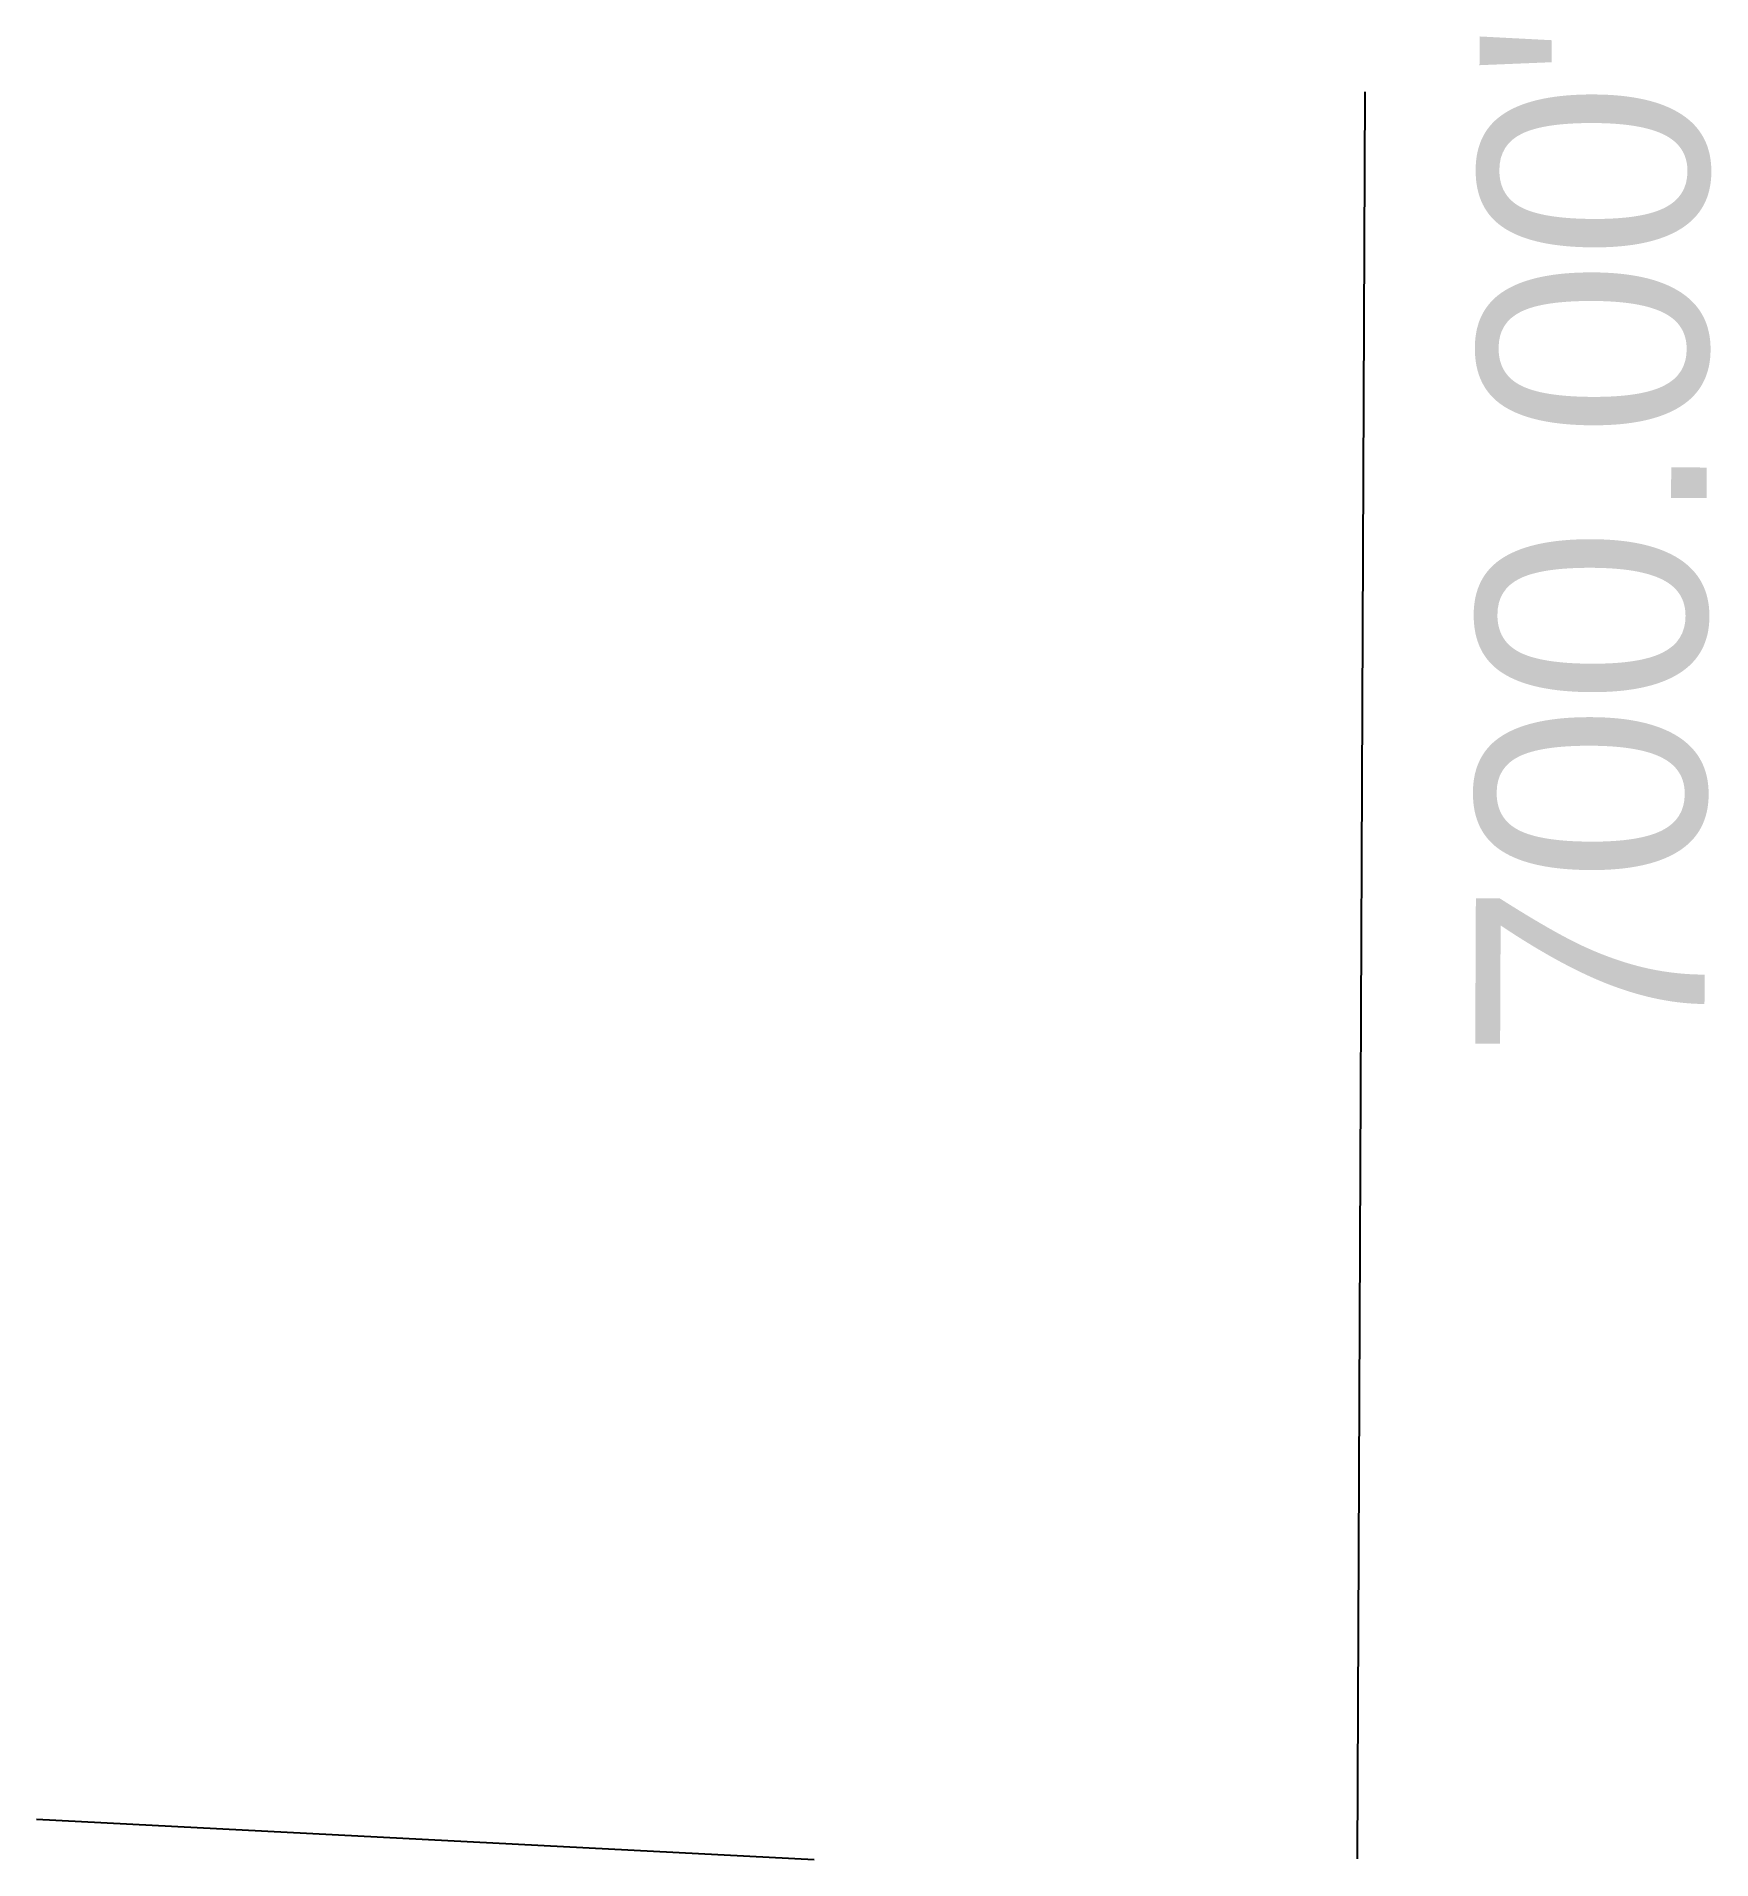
# Model space of a CAD drawing. Extents: x 0 to 56, y 20 to 80.9.
import ezdxf
from ezdxf.enums import TextEntityAlignment as Align

# ---------------------------------------------------------------- set-up
doc = ezdxf.new("R2010")
doc.units = 0
doc.header["$MEASUREMENT"] = 0
doc.layers.add('PLAT-LINE', color=7, linetype='CONTINUOUS')
doc.layers.add('PLAT-TEXT-DIST', color=2, linetype='CONTINUOUS')
doc.styles.add('PLAT', font='arial.ttf')

msp = doc.modelspace()

# ---------------------------------------------------------------- linework, layer by layer
at = {"layer": 'PLAT-LINE'}
for p, q in [((44.387, 79.007), (44.13, 19.98)), ((0.016, 21.304), (25.998, 19.954))]:
    msp.add_line(p, q, dxfattribs=at)

# ---------------------------------------------------------------- texts
at = {"layer": 'PLAT-TEXT-DIST', "style": 'PLAT'}
msp.add_text("700.00'", height=7.6519, rotation=89.75062, dxfattribs=at).set_placement((48.148, 64.03), align=Align.TOP_CENTER)

doc.saveas('drawing.dxf')
